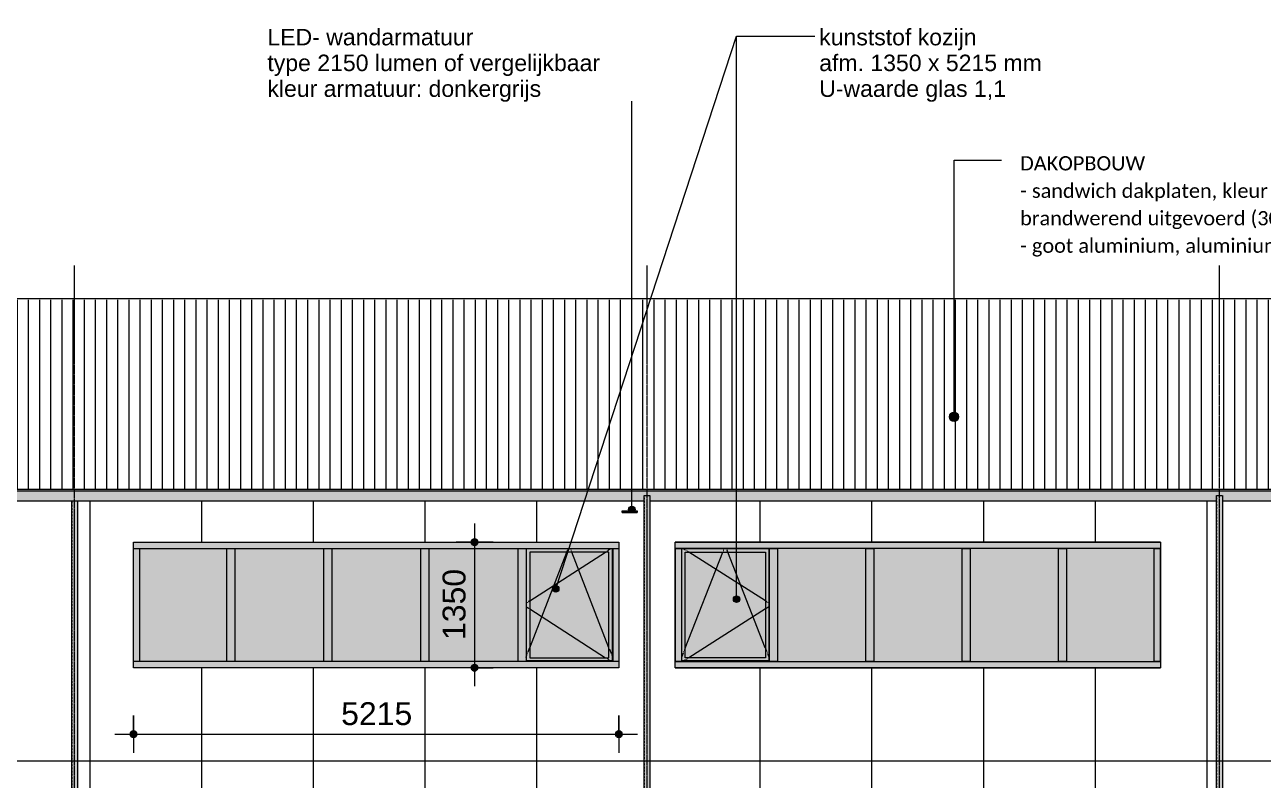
# Model space of a CAD drawing. Header units: millimetres. Extents: x 48682 to 485846, y -7071 to 11912.
# Drawn here: x 184639 to 197945, y 3790 to 11912 of the extents above; entities that cross this region are included whole.
import ezdxf

# ---------------------------------------------------------------- set-up
doc = ezdxf.new("R2010")
doc.units = ezdxf.units.MM
for name, pattern in [('Grid Line', [22.225, 12.7, -3.175, 3.175, -3.175]), ('Hidden', [4, 2, -2]), ('levels', [12, 10, -1, 0, -1])]:
    doc.linetypes.add(name, pattern=pattern)
for name, color, linetype, lineweight in [('A-ANNO-DIMS', 211, 'Continuous', 9), ('A-ANNO-DIMS-100', 211, 'Continuous', 9), ('A-DETL', 90, 'Continuous', 13), ('A-DETL-GENF', 92, 'Continuous', 13), ('A-DOOR', 31, 'Continuous', 18), ('A-DOOR-GLAZ', 31, 'Continuous', 13), ('A-FLOR', 192, 'Continuous', 18), ('A-FLOR-LEVL', 51, 'Continuous', 9), ('A-FLOR-PATT', 8, 'Continuous', 18), ('A-GLAZ', 151, 'Continuous', 18), ('A-GLAZ-CWMG', 51, 'Continuous', 13), ('A-WALL-PATT', 111, 'Continuous', 13), ('E-LITE-EQPM', 33, 'Continuous', 13), ('G-ANNO-TEXT', 231, 'Continuous', 9), ('S-COLS', 52, 'Continuous', 18), ('S-COLS-HDLN', 52, 'Hidden', 9), ('S-GRID', 1, 'Continuous', 9)]:
    doc.layers.add(name, color=color, linetype=linetype, lineweight=lineweight)
doc.styles.add('Arial', font='arial.ttf', dxfattribs={"height": 177.035928})
doc.styles.add('Arial_1', font='arial.ttf', dxfattribs={"height": 245.883234})
doc.styles.add('Calibri', font='calibri.ttf', dxfattribs={"height": 153.100159})
doc.dimstyles.new('2_5mm', dxfattribs={"dimscale": 304.8, "dimtxt": 250, "dimasz": 0.918635, "dimexe": 0.656168, "dimexo": 0.0625, "dimgap": 0.082021, "dimtad": 1, "dimdec": 0, "dimzin": 0, "dimdsep": 46, "dimtxsty": 'Arial_1', "dimblk1": 'DOTSMALL', "dimblk2": 'DOTSMALL', "dimsah": 1, "dimcen": 0.09, "dimdle": 0.656168, "dimazin": 0, "dimtfac": 1, "dimtdec": 4, "dimtix": 1, "dimtmove": 0, "dimatfit": 3, "dimfxl": 0.656168, "dimfxlon": 1, "dimtvp": 1, "dimtolj": 1, "dimtzin": 0, "dimlwd": 13, "dimlwe": 13, "dimarcsym": 2})

# ---------------------------------------------------------------- blocks, each defined once
blk = doc.blocks.new('300_28_ISR_kolom_buis - ø70x3_6 2-V13-linkergebouw zuidoostgevel')
at = {"layer": 'S-COLS-HDLN', "linetype": 'Continuous', "lineweight": 18}
for points in [[(71942, 800), (71977, 800), (71977, 6795), (71942, 6795), (71942, 1312)], [(72012, 800), (72012, 6795), (71977, 6795), (71979, 800), (72011, 800)]]:
    blk.add_hatch(color=256, dxfattribs=at).paths.add_polyline_path(points, flags=0)
at = {"layer": 'A-DETL', "lineweight": 18}
for p, q in [((71942, 6795), (71942, 800)), ((72012, 800), (72012, 6795))]:
    blk.add_line(p, q, dxfattribs=at)
at = {"layer": 'S-COLS', "linetype": 'Hidden', "lineweight": 9}
for p, q in [((71946, 6795), (71946, 800)), ((72009, 6795), (72009, 800))]:
    blk.add_line(p, q, dxfattribs=at)
blk = doc.blocks.new('300_28_ISR_kolom_buis - ø70x3_6 2-8360458-linkergebouw zuidoostgevel')
at = {"layer": 'S-COLS-HDLN', "linetype": 'Continuous', "lineweight": 18}
for points in [[(65792, 800), (65827, 800), (65827, 6850), (65798, 6850), (65797, 6795), (65792, 6795), (65792, 871)], [(65861, 800), (65862, 800), (65862, 6795), (65857, 6795), (65857, 6850), (65827, 6850), (65829, 800), (65861, 800)]]:
    blk.add_hatch(color=256, dxfattribs=at).paths.add_polyline_path(points, flags=0)
at = {"layer": 'A-DETL', "lineweight": 18}
for p, q in [((65792, 6850), (65792, 800)), ((65797, 6850), (65827, 6850)), ((65827, 6850), (65858, 6850)), ((65862, 800), (65862, 6850))]:
    blk.add_line(p, q, dxfattribs=at)
at = {"layer": 'S-COLS', "linetype": 'Hidden', "lineweight": 9}
for p, q in [((65796, 6850), (65796, 800)), ((65859, 6850), (65859, 800))]:
    blk.add_line(p, q, dxfattribs=at)
blk = doc.blocks.new('32_DO_glas - 01-8595788-linkergebouw zuidoostgevel')
at = {"layer": 'A-DOOR-GLAZ'}
blk.add_hatch(color=256, dxfattribs=at).paths.add_polyline_path([(73608, 5067), (73608, 6283), (72677, 6283), (72677, 5067)], flags=0)
blk = doc.blocks.new('Rectangular Mullion - 32_rechts_67x100-8595847-linkergebouw zuidoostgevel')
at = {"layer": 'A-GLAZ-CWMG'}
blk.add_hatch(color=256, dxfattribs=at).paths.add_polyline_path([(76782, 6283), (77825, 6283), (77825, 6350), (76782, 6350), (76782, 6309)], flags=0)
for p, q in [((76782, 6350), (77825, 6350)), ((76782, 6283), (77825, 6283)), ((77825, 6350), (77825, 6283))]:
    blk.add_line(p, q, dxfattribs=at)
blk = doc.blocks.new('Rectangular Mullion - 32_links_67x100-8595771-linkergebouw zuidoostgevel')
at = {"layer": 'A-GLAZ-CWMG'}
blk.add_hatch(color=256, dxfattribs=at).paths.add_polyline_path([(72610, 5000), (73653, 5000), (73653, 5067), (72610, 5067)], flags=0)
for p, q in [((72610, 5000), (72610, 5067)), ((73653, 5067), (72610, 5067)), ((73653, 5000), (72610, 5000))]:
    blk.add_line(p, q, dxfattribs=at)
blk = doc.blocks.new('Rectangular Mullion - 32_rechts_67x100-8469396-linkergebouw zuidoostgevel')
at = {"layer": 'A-GLAZ-CWMG'}
blk.add_hatch(color=256, dxfattribs=at).paths.add_polyline_path([(77758, 5067), (77825, 5067), (77825, 6283), (77758, 6283), (77758, 5133)], flags=0)
for p, q in [((77758, 6283), (77825, 6283)), ((77758, 6283), (77758, 5067)), ((77825, 6283), (77825, 5067)), ((77825, 5067), (77758, 5067))]:
    blk.add_line(p, q, dxfattribs=at)
blk = doc.blocks.new('Rectangular Mullion - 32_links_67x100-8469397-linkergebouw zuidoostgevel')
at = {"layer": 'A-GLAZ-CWMG'}
blk.add_hatch(color=256, dxfattribs=at).paths.add_polyline_path([(72633, 5067), (72677, 5067), (72677, 6283), (72610, 6283), (72610, 5067)], flags=0)
for p, q in [((72610, 6283), (72677, 6283)), ((72610, 5067), (72610, 6283)), ((72677, 5067), (72677, 6283)), ((72677, 5067), (72610, 5067))]:
    blk.add_line(p, q, dxfattribs=at)
blk = doc.blocks.new('32_DO_glas - 01-8595826-linkergebouw zuidoostgevel')
at = {"layer": 'A-DOOR-GLAZ'}
blk.add_hatch(color=256, dxfattribs=at).paths.add_polyline_path([(75694, 5067), (75694, 6283), (74741, 6283), (74741, 5067)], flags=0)
blk = doc.blocks.new('Rectangular Mullion - 32_rechts_67x100-8595800-linkergebouw zuidoostgevel')
at = {"layer": 'A-GLAZ-CWMG'}
blk.add_hatch(color=256, dxfattribs=at).paths.add_polyline_path([(73777, 6283), (74696, 6283), (74696, 6350), (73653, 6350), (73653, 6283), (73698, 6283)], flags=0)
for p, q in [((73653, 6350), (74696, 6350)), ((73653, 6283), (74696, 6283))]:
    blk.add_line(p, q, dxfattribs=at)
blk = doc.blocks.new('Rectangular Mullion - 32_links_67x100-8595803-linkergebouw zuidoostgevel')
at = {"layer": 'A-GLAZ-CWMG'}
blk.add_hatch(color=256, dxfattribs=at).paths.add_polyline_path([(75694, 5000), (75739, 5000), (75739, 5067), (74696, 5067), (74696, 5000), (74741, 5000)], flags=0)
for p, q in [((75739, 5067), (74696, 5067)), ((75739, 5000), (74696, 5000))]:
    blk.add_line(p, q, dxfattribs=at)
blk = doc.blocks.new('Rectangular Mullion - 32_tussen_90x100-8469392-linkergebouw zuidoostgevel')
at = {"layer": 'A-GLAZ-CWMG'}
blk.add_hatch(color=256, dxfattribs=at).paths.add_polyline_path([(74741, 5067), (74741, 6283), (74651, 6283), (74651, 5067)], flags=0)
for p, q in [((74651, 6283), (74741, 6283)), ((74651, 6283), (74651, 5067)), ((74741, 6283), (74741, 5067)), ((74741, 5067), (74651, 5067))]:
    blk.add_line(p, q, dxfattribs=at)
blk = doc.blocks.new('Rectangular Mullion - 32_rechts_67x100-8595773-linkergebouw zuidoostgevel')
at = {"layer": 'A-GLAZ-CWMG'}
blk.add_hatch(color=256, dxfattribs=at).paths.add_polyline_path([(72677, 6283), (73653, 6283), (73653, 6350), (72610, 6350), (72610, 6283)], flags=0)
for p, q in [((72610, 6283), (72610, 6350)), ((72610, 6350), (73653, 6350)), ((72610, 6283), (73653, 6283))]:
    blk.add_line(p, q, dxfattribs=at)
blk = doc.blocks.new('32_DO_glas - 01-8532440-linkergebouw zuidoostgevel')
at = {"layer": 'A-DOOR-GLAZ'}
blk.add_hatch(color=256, dxfattribs=at).paths.add_polyline_path([(70374, 5067), (71277, 5067), (71277, 6283), (70333, 6283), (70333, 5067)], flags=0)
blk = doc.blocks.new('Rectangular Mullion - 32_rechts_67x100-8532552-linkergebouw zuidoostgevel')
at = {"layer": 'A-GLAZ-CWMG'}
blk.add_hatch(color=256, dxfattribs=at).paths.add_polyline_path([(66130, 6283), (67186, 6283), (67186, 6350), (66130, 6350), (66130, 6309)], flags=0)
for p, q in [((66130, 6283), (66130, 6350)), ((67186, 6350), (66130, 6350)), ((67186, 6283), (66130, 6283))]:
    blk.add_line(p, q, dxfattribs=at)
blk = doc.blocks.new('Rectangular Mullion - 32_links_67x100-8532430-linkergebouw zuidoostgevel')
at = {"layer": 'A-GLAZ-CWMG'}
blk.add_hatch(color=256, dxfattribs=at).paths.add_polyline_path([(70288, 5000), (71344, 5000), (71344, 5067), (70288, 5067)], flags=0)
for p, q in [((70288, 5067), (71344, 5067)), ((71344, 5067), (71344, 5000)), ((70288, 5000), (71344, 5000))]:
    blk.add_line(p, q, dxfattribs=at)
blk = doc.blocks.new('Rectangular Mullion - 32_rechts_67x100-8431541-linkergebouw zuidoostgevel')
at = {"layer": 'A-GLAZ-CWMG'}
blk.add_hatch(color=256, dxfattribs=at).paths.add_polyline_path([(66141, 5067), (66197, 5067), (66197, 6283), (66130, 6283), (66130, 5067), (66132, 5067)], flags=0)
for p, q in [((66130, 6283), (66197, 6283)), ((66130, 6283), (66130, 5067)), ((66197, 6283), (66197, 5067)), ((66197, 5067), (66130, 5067))]:
    blk.add_line(p, q, dxfattribs=at)
blk = doc.blocks.new('Rectangular Mullion - 32_links_67x100-8431542-linkergebouw zuidoostgevel')
at = {"layer": 'A-GLAZ-CWMG'}
blk.add_hatch(color=256, dxfattribs=at).paths.add_polyline_path([(71344, 5067), (71344, 6283), (71277, 6283), (71277, 5067), (71322, 5067)], flags=0)
for p, q in [((71277, 6283), (71344, 6283)), ((71277, 5067), (71277, 6283)), ((71344, 5067), (71344, 6283)), ((71344, 5067), (71277, 5067))]:
    blk.add_line(p, q, dxfattribs=at)
blk = doc.blocks.new('Rectangular Mullion - 32_rechts_67x100-8532477-linkergebouw zuidoostgevel')
at = {"layer": 'A-GLAZ-CWMG'}
blk.add_hatch(color=256, dxfattribs=at).paths.add_polyline_path([(70027, 6283), (70288, 6283), (70288, 6350), (69254, 6350), (69254, 6283), (69299, 6283)], flags=0)
for p, q in [((70288, 6350), (69254, 6350)), ((70288, 6283), (69254, 6283))]:
    blk.add_line(p, q, dxfattribs=at)
blk = doc.blocks.new('Rectangular Mullion - 32_links_67x100-8532480-linkergebouw zuidoostgevel')
at = {"layer": 'A-GLAZ-CWMG'}
blk.add_hatch(color=256, dxfattribs=at).paths.add_polyline_path([(69209, 5000), (69254, 5000), (69254, 5067), (68220, 5067), (68220, 5000), (68265, 5000)], flags=0)
for p, q in [((68220, 5067), (69254, 5067)), ((68220, 5000), (69254, 5000))]:
    blk.add_line(p, q, dxfattribs=at)
blk = doc.blocks.new('Rectangular Mullion - 32_tussen_90x100-8431527-linkergebouw zuidoostgevel')
at = {"layer": 'A-GLAZ-CWMG'}
blk.add_hatch(color=256, dxfattribs=at).paths.add_polyline_path([(69299, 5067), (69299, 6283), (69209, 6283), (69209, 5067)], flags=0)
for p, q in [((69209, 6283), (69299, 6283)), ((69209, 6283), (69209, 5067)), ((69299, 6283), (69299, 5067)), ((69299, 5067), (69209, 5067))]:
    blk.add_line(p, q, dxfattribs=at)
blk = doc.blocks.new('Rectangular Mullion - 32_links_67x100-8532553-linkergebouw zuidoostgevel')
at = {"layer": 'A-GLAZ-CWMG'}
blk.add_hatch(color=256, dxfattribs=at).paths.add_polyline_path([(67186, 5000), (68220, 5000), (68220, 5067), (67186, 5067), (67186, 5060)], flags=0)
for p, q in [((67186, 5067), (68220, 5067)), ((67186, 5000), (68220, 5000))]:
    blk.add_line(p, q, dxfattribs=at)
blk = doc.blocks.new('Rectangular Mullion - 32_rechts_67x100-8532432-linkergebouw zuidoostgevel')
at = {"layer": 'A-GLAZ-CWMG'}
blk.add_hatch(color=256, dxfattribs=at).paths.add_polyline_path([(71277, 6283), (71344, 6283), (71344, 6350), (70288, 6350), (70288, 6283), (70374, 6283)], flags=0)
for p, q in [((71344, 6350), (70288, 6350)), ((71344, 6283), (70288, 6283)), ((71344, 6350), (71344, 6283))]:
    blk.add_line(p, q, dxfattribs=at)
blk = doc.blocks.new('31_WI_RT62_BI_raam - BI_draaival_links-V16-linkergebouw zuidoostgevel')
at = {"layer": 'A-GLAZ'}
h = blk.add_hatch(color=256, dxfattribs=at)
h.paths.add_polyline_path([(79204, 5067), (79441, 5067), (79441, 6283), (78497, 6283), (78497, 5067), (79204, 5067)], flags=0)
h.paths.add_polyline_path([(79436, 5072), (78502, 5072), (78502, 6278), (79436, 6278), (79436, 5107)], flags=0)
h = blk.add_hatch(color=256, dxfattribs=at)
h.paths.add_polyline_path([(79236, 5072), (79436, 5072), (79436, 6278), (78502, 6278), (78502, 5072), (79104, 5072)], flags=0)
h.paths.add_polyline_path([(79401, 5107), (78537, 5107), (78537, 6243), (79401, 6243), (79401, 5133)], flags=0)
for p, q in [((78502, 5072), (78502, 6278)), ((79436, 6278), (78502, 6278)), ((79436, 6278), (79436, 5072)), ((79436, 5072), (78502, 5072))]:
    blk.add_line(p, q, dxfattribs=at)
at = {"layer": 'A-GLAZ', "linetype": 'Hidden', "lineweight": 13}
for p, q in [((78513, 6283), (78576, 6243)), ((78958, 6283), (78942, 6243)), ((78996, 6243), (78980, 6283)), ((79401, 5718), (79441, 5693)), ((79441, 5657), (79401, 5632)), ((78537, 5212), (78497, 5110)), ((79441, 5110), (79401, 5212)), ((78576, 5107), (78513, 5067))]:
    blk.add_line(p, q, dxfattribs=at)
blk = doc.blocks.new('Rectangular Mullion - 32_rechts_67x100-8532554-linkergebouw zuidoostgevel')
at = {"layer": 'A-GLAZ-CWMG'}
blk.add_hatch(color=256, dxfattribs=at).paths.add_polyline_path([(92227, 6283), (92820, 6283), (92820, 6350), (91786, 6350), (91786, 6283), (92066, 6283)], flags=0)
for p, q in [((92820, 6350), (91786, 6350)), ((92820, 6283), (91786, 6283))]:
    blk.add_line(p, q, dxfattribs=at)
blk = doc.blocks.new('Rectangular Mullion - 32_links_67x100-8532555-linkergebouw zuidoostgevel')
at = {"layer": 'A-GLAZ-CWMG'}
blk.add_hatch(color=256, dxfattribs=at).paths.add_polyline_path([(91272, 5000), (91786, 5000), (91786, 5067), (90730, 5067), (90730, 5000), (91008, 5000)], flags=0)
for p, q in [((90730, 5000), (90730, 5067)), ((90730, 5067), (91786, 5067)), ((90730, 5000), (91786, 5000))]:
    blk.add_line(p, q, dxfattribs=at)
blk = doc.blocks.new('32_DO_glas - 01-8532562-linkergebouw zuidoostgevel')
at = {"layer": 'A-DOOR-GLAZ'}
blk.add_hatch(color=256, dxfattribs=at).paths.add_polyline_path([(91831, 5067), (92775, 5067), (92775, 6283), (91831, 6283), (91831, 5133)], flags=0)
blk = doc.blocks.new('31_WI_RT62_BI_raam - BI_draaival_links-8595850-linkergebouw zuidoostgevel')
at = {"layer": 'A-GLAZ'}
h = blk.add_hatch(color=256, dxfattribs=at)
h.paths.add_polyline_path([(89127, 5067), (90058, 5067), (90058, 6283), (89127, 6283), (89127, 5072)], flags=0)
h.paths.add_polyline_path([(89284, 5072), (89132, 5072), (89132, 6278), (90053, 6278), (90053, 5072), (89288, 5072)], flags=0)
h = blk.add_hatch(color=256, dxfattribs=at)
h.paths.add_polyline_path([(89421, 5072), (90053, 5072), (90053, 6278), (89132, 6278), (89132, 5072), (89288, 5072)], flags=0)
h.paths.add_polyline_path([(90018, 5107), (89167, 5107), (89167, 6243), (90018, 6243), (90018, 5133)], flags=0)
for p, q in [((89132, 5072), (89132, 6278)), ((90053, 6278), (89132, 6278)), ((90053, 6278), (90053, 5072)), ((90053, 5072), (89132, 5072))]:
    blk.add_line(p, q, dxfattribs=at)
at = {"layer": 'A-GLAZ', "linetype": 'Hidden', "lineweight": 13}
for p, q in [((89566, 6243), (89582, 6283)), ((89604, 6283), (89619, 6243)), ((90043, 6283), (89981, 6243)), ((89167, 5719), (89127, 5693)), ((89127, 5657), (89167, 5631)), ((89127, 5111), (89167, 5214)), ((90018, 5214), (90058, 5111)), ((89981, 5107), (90043, 5067))]:
    blk.add_line(p, q, dxfattribs=at)
blk = doc.blocks.new('Rectangular Mullion - 32_rechts_67x100-8595848-linkergebouw zuidoostgevel')
at = {"layer": 'A-GLAZ-CWMG'}
blk.add_hatch(color=256, dxfattribs=at).paths.add_polyline_path([(88084, 6283), (89082, 6283), (89082, 6350), (88039, 6350), (88039, 6283)], flags=0)
for p, q in [((88039, 6350), (89082, 6350)), ((88039, 6283), (89082, 6283))]:
    blk.add_line(p, q, dxfattribs=at)
blk = doc.blocks.new('Rectangular Mullion - 32_links_67x100-8595849-linkergebouw zuidoostgevel')
at = {"layer": 'A-GLAZ-CWMG'}
blk.add_hatch(color=256, dxfattribs=at).paths.add_polyline_path([(90082, 5000), (90125, 5000), (90125, 5067), (89082, 5067), (89082, 5000), (89950, 5000)], flags=0)
for p, q in [((90125, 5067), (89082, 5067)), ((90125, 5067), (90125, 5000)), ((90125, 5000), (89082, 5000))]:
    blk.add_line(p, q, dxfattribs=at)
blk = doc.blocks.new('Rectangular Mullion - 32_tussen_90x100-8501012-linkergebouw zuidoostgevel')
at = {"layer": 'A-GLAZ-CWMG'}
blk.add_hatch(color=256, dxfattribs=at).paths.add_polyline_path([(101325, 5067), (101363, 5067), (101363, 6283), (101273, 6283), (101273, 5067)], flags=0)
for p, q in [((101273, 6283), (101363, 6283)), ((101273, 6283), (101273, 5067)), ((101363, 6283), (101363, 5067)), ((101363, 5067), (101273, 5067))]:
    blk.add_line(p, q, dxfattribs=at)
blk = doc.blocks.new('200_VAE_63_spotlamp - rond-8711555-linkergebouw zuidoostgevel')
at = {"layer": 'E-LITE-EQPM'}
blk.add_hatch(color=256, dxfattribs=at).paths.add_polyline_path([(65720, 6667), (65720, 6687), (65560, 6687), (65560, 6667), (65612, 6667)], flags=0)
for p, q in [((65560, 6687), (65720, 6687)), ((65560, 6667), (65560, 6687)), ((65560, 6667), (65720, 6667)), ((65720, 6687), (65720, 6667))]:
    blk.add_line(p, q, dxfattribs=at)
blk = doc.blocks.new('DIMBLOCK17-linkergebouw zuidoostgevel')
at = {"layer": 'A-ANNO-DIMS-100', "lineweight": 25}
h = blk.add_hatch(color=256, dxfattribs=at)
edge = h.paths.add_edge_path(flags=0)
edge.add_arc((185808, 4285), 35, 0, 360)
h = blk.add_hatch(color=256, dxfattribs=at)
edge = h.paths.add_edge_path(flags=0)
edge.add_arc((191022, 4285), 35, 0, 360)
at = {"layer": 'A-ANNO-DIMS-100', "lineweight": 13}
for p, q in [((185808, 4485), (185808, 4085)), ((185808, 4285), (185808, 4485)), ((191022, 4485), (191022, 4085)), ((191022, 4285), (191022, 4485)), ((185608, 4285), (191222, 4285))]:
    blk.add_line(p, q, dxfattribs=at)
at = {"layer": 'A-ANNO-DIMS-100', "lineweight": 25}
for centre in [(185808, 4285), (191022, 4285)]:
    blk.add_circle(centre, 35, dxfattribs=at)
at = {"layer": 'A-ANNO-DIMS-100', "color": 0, "lineweight": 13, "insert": (188038, 4629), "char_height": 245.9, "width": 904.62, "attachment_point": 1, "line_spacing_factor": 0.938532, "style": 'Arial_1'}
blk.add_mtext('5215', dxfattribs=at)
blk = doc.blocks.new('_DotSmall')
at = {"color": 0, "linetype": 'ByBlock', "const_width": 0.5}
blk.add_lwpolyline([(-0.0625, 0, 1), (0.0625, 0, 1)], format="xyb", close=True, dxfattribs=at)
blk = doc.blocks.new('DIMBLOCK18-linkergebouw zuidoostgevel')
at = {"layer": 'A-ANNO-DIMS-100', "lineweight": 25}
h = blk.add_hatch(color=256, dxfattribs=at)
edge = h.paths.add_edge_path(flags=0)
edge.add_arc((189472, 6350), 35, 0, 360)
h = blk.add_hatch(color=256, dxfattribs=at)
edge = h.paths.add_edge_path(flags=0)
edge.add_arc((189472, 5000), 35, 0, 360)
at = {"layer": 'A-ANNO-DIMS-100', "lineweight": 13}
for p, q in [((189472, 6550), (189472, 4800)), ((189672, 6350), (189272, 6350)), ((189472, 6350), (189672, 6350)), ((189672, 5000), (189272, 5000)), ((189472, 5000), (189672, 5000))]:
    blk.add_line(p, q, dxfattribs=at)
at = {"layer": 'A-ANNO-DIMS-100', "lineweight": 25}
for centre in [(189472, 6350), (189472, 5000)]:
    blk.add_circle(centre, 35, dxfattribs=at)
at = {"layer": 'A-ANNO-DIMS-100', "color": 0, "lineweight": 13, "insert": (189128, 5298), "char_height": 245.9, "width": 904.62, "attachment_point": 1, "rotation": 90, "line_spacing_factor": 0.938532, "style": 'Arial_1'}
blk.add_mtext('1350', dxfattribs=at)

msp = doc.modelspace()

# ---------------------------------------------------------------- hatches: boundary and pattern name
at = {"layer": 'A-DETL-GENF'}
for points in [[(190253.1, 5107), (190915.2, 5107), (190915.2, 6243), (190064.7, 6243), (190064.7, 5107), (190253, 5107)], [(192598.4, 5107), (192598.4, 6243), (191734.1, 6243), (191734.1, 5107), (192598.4, 5107)]]:
    msp.add_hatch(color=9, dxfattribs=at).paths.add_polyline_path(points, flags=0)
at = {"layer": 'A-FLOR'}
h = msp.add_hatch(color=256, dxfattribs=at)
h.paths.add_polyline_path([(162884.7, 6795), (171589.7, 6795), (171589.7, 6850), (171659.7, 6850), (171659.7, 6795), (178995.1, 6795), (178995.1, 6850), (179054.2, 6850), (179054.2, 6795), (191295.1, 6795), (191295.1, 6850), (191354.2, 6850), (191354.2, 6795), (197445.1, 6795), (197445.1, 6850), (197504.2, 6850), (197504.2, 6795), (203595.1, 6795), (203595.1, 6850), (203654.2, 6850), (203654.2, 6795), (209745.1, 6795), (209745.1, 6850), (209804.2, 6850), (209804.2, 6795), (215895.1, 6795), (215895.1, 6850), (215954.2, 6850), (215954.2, 6795), (222045.1, 6795), (222045.1, 6850), (222104.2, 6850), (222104.2, 6795), (228180.1, 6795), (228180.1, 6850), (228239.2, 6850), (228239.2, 6795), (228749.7, 6795), (228749.7, 6915), (162884.7, 6915), (162884.7, 6800)], flags=0)
h.paths.add_polyline_path([(169604.5, 6800.1), (166150.7, 6800.1), (166150.7, 6900), (171551.7, 6900), (171551.7, 6800.1), (170873.3, 6800.1)], flags=0)
at = {"layer": 'A-FLOR-PATT', "lineweight": 9}
h = msp.add_hatch(dxfattribs=at)
h.set_pattern_fill('FP_9', color=256, style=0, pattern_type=2)
h.set_pattern_definition([(90, (0, -8882.83), (-120, 7e-15), [])])
h.paths.add_polyline_path([(197856.2, 6915), (228749.7, 6915), (228749.7, 8954.5), (162884.7, 8954.5), (162884.7, 6915), (197327.1, 6915)], flags=0)
at = {"layer": 'A-WALL-PATT', "lineweight": 9}
h = msp.add_hatch(dxfattribs=at)
h.set_pattern_fill('FP_2', color=256, style=0, pattern_type=2)
h.set_pattern_definition([(90, (53340.5, 0), (-1200, 7e-14), [])])
h.paths.add_polyline_path([(166587.7, -10), (167721.7, -10), (167721.7, 0), (166587.7, 0)], flags=0)
h.paths.add_polyline_path([(170741, -10), (171324.7, -10), (171324.7, 0), (170721.7, 0), (170721.7, -10)], flags=0)
h.paths.add_polyline_path([(177554.7, 0), (177767.5, 0), (177767.5, 3030), (178751.7, 3030), (178751.7, 800), (178989.7, 800), (178989.7, 6795), (171659.7, 6795), (171659.7, 800), (173539.7, 800), (173539.7, 3600), (177539.7, 3600), (177539.7, 0)], flags=0)
h.paths.add_polyline_path([(214522.1, 5), (214637.2, 5), (214637.2, 3030), (215621.6, 3030), (215621.6, 800), (215889.7, 800), (215889.7, 6795), (209809.7, 6795), (209809.7, 800), (210430, 800), (210430, 3600), (214430, 3600), (214430.3, 5), (214445, 5)], flags=0)
h.paths.add_polyline_path([(217419.4, 5), (217419.4, 3600), (221419.4, 3600), (221419.4, 800), (222039.7, 800), (222039.7, 6795), (215959.7, 6795), (215959.7, 800), (216227.1, 800), (216227.1, 3030), (217211.3, 3030), (217211.3, 5), (217419, 5)], flags=0)
h.paths.add_polyline_path([(223554.4, 5), (223554.4, 3600), (227554.4, 3600), (227554.4, 800), (228174.7, 800), (228174.7, 6795), (222109.7, 6794.6), (222109.7, 800), (222377.1, 800), (222377.1, 3030), (223361.3, 3030), (223361.3, 5), (223554, 5)], flags=0)
h.paths.add_polyline_path([(204998.7, 5), (205119.4, 5), (205119.4, 3600), (209119.4, 3600), (209119.4, 800), (209739.7, 800), (209739.7, 6795), (203659.7, 6795), (203659.7, 800), (203927.1, 800), (203927.1, 3030), (204911.3, 3030), (204911.3, 5)], flags=0)
h.paths.add_polyline_path([(192611.3, 5), (192819.2, 5), (192819.2, 3600), (196819.2, 3600), (196819.2, 800), (197439.7, 800), (197439.7, 6795), (191359.7, 6795), (191359.7, 800), (191627.1, 800), (191627.1, 3030), (192611.3, 3030), (192611.3, 135.7)], flags=0)
h.paths.add_polyline_path([(190031.8, 5), (190031.8, 3030), (191016.1, 3030), (191016.1, 800), (191289.7, 800), (191289.7, 6795), (185209.7, 6795), (185209.7, 800), (185830, 800), (185830, 3600), (189830, 3600), (189830.3, 5), (189920, 5)], flags=0)
h.paths.add_polyline_path([(202145, 5), (202339.2, 5), (202339.2, 3030), (203323.2, 3030), (203323.2, 800), (203589.7, 800), (203589.7, 6795), (197509.7, 6795), (197509.7, 800), (198130, 800), (198130, 3600), (202130, 3600), (202130.3, 5)], flags=0)
h.paths.add_polyline_path([(180519.4, 5), (180519.4, 3600), (184519.4, 3600), (184519.4, 800), (185139.7, 800), (185139.7, 6795), (179059.7, 6795), (179059.7, 800), (179329.6, 800), (179329.6, 3030), (180313.9, 3030), (180313.9, 5), (180519, 5)], flags=0)
h.paths.add_polyline_path([(171589.7, 800), (171589.7, 6795), (166587.7, 6795), (166587.7, 800), (167721.7, 800), (167721.7, 3600), (170721.7, 3600), (170721.7, 800), (171534.6, 800)], flags=0)
h.paths.add_polyline_path([(228278, 800), (228314.7, 800), (228314.7, 6795), (228244.7, 6795), (228244.7, 800)], flags=0)
h.paths.add_polyline_path([(177883.5, 5000), (173539.7, 5000), (173539.7, 6350), (178759.7, 6350), (178759.7, 5000), (178015.8, 5000)], flags=0)
h.paths.add_polyline_path([(191771.8, 5000), (191627.1, 5000), (191627.1, 6350), (196841.7, 6350), (196841.7, 5000), (192036.3, 5000)], flags=0)
h.paths.add_polyline_path([(215580.2, 5000), (210407.7, 5000), (210407.7, 6350), (215622.2, 6350), (215622.2, 5000)], flags=0)
h.paths.add_polyline_path([(190978.2, 5000), (185807.7, 5000), (185807.7, 6350), (191022.2, 6350), (191022.2, 5000)], flags=0)
h.paths.add_polyline_path([(209141.7, 5000), (203927.1, 5000), (203927.1, 6350), (209141.7, 6350), (209141.7, 5427)], flags=0)
h.paths.add_polyline_path([(198107.7, 5000), (198107.7, 6350), (203322.2, 6350), (203322.2, 5000), (198385.2, 5000)], flags=0)
h.paths.add_polyline_path([(217874.7, 5000), (216227.1, 5000), (216227.1, 6350), (221441.7, 6350), (221441.7, 5000), (220275.2, 5000)], flags=0)
h.paths.add_polyline_path([(179603, 5000), (179327.1, 5000), (179327.1, 6350), (184541.7, 6350), (184541.7, 5000), (179867.6, 5000)], flags=0)
h.paths.add_polyline_path([(222377.1, 5000), (222377.1, 6350), (227591.7, 6350), (227591.7, 5000), (222458.2, 5000)], flags=0)
h.paths.add_polyline_path([(170718.7, 5000), (167721.7, 5000), (167721.7, 6350), (170718.7, 6350), (170718.7, 5059.5)], flags=0)
h.paths.add_polyline_path([(228082.1, 6667.2), (227942.3, 6667.2), (227942.3, 6687.2), (228102.3, 6687.2), (228102.3, 6667.2), (228087.3, 6667.2)], flags=0)
h.paths.add_polyline_path([(215657.3, 6667.2), (215657.3, 6687.2), (215817.3, 6687.2), (215817.3, 6667.2), (215672.3, 6667.2)], flags=0)
h.paths.add_polyline_path([(203411.5, 6667.2), (203357.3, 6667.2), (203357.3, 6687.2), (203517.3, 6687.2), (203517.3, 6667.2), (203502.3, 6667.2)], flags=0)
h.paths.add_polyline_path([(191202.3, 6667.2), (191057.3, 6667.2), (191057.3, 6687.2), (191217.3, 6687.2), (191217.3, 6667.2)], flags=0)
h.paths.add_polyline_path([(178757.3, 6667.2), (178757.3, 6687.2), (178917.3, 6687.2), (178917.3, 6667.2), (178772.3, 6667.2)], flags=0)
at = {"layer": 'G-ANNO-TEXT'}
h = msp.add_hatch(color=250, dxfattribs=at)
edge = h.paths.add_edge_path(flags=0)
edge.add_arc((194622.5, 7697.5), 50, 0, 360)
h = msp.add_hatch(color=250, dxfattribs=at)
edge = h.paths.add_edge_path(flags=0)
edge.add_arc((191161.1, 6701.8), 35, 0, 360)
h = msp.add_hatch(color=250, dxfattribs=at)
edge = h.paths.add_edge_path(flags=0)
edge.add_arc((190343.1, 5847.8), 35, 0, 360)
h = msp.add_hatch(color=250, dxfattribs=at)
edge = h.paths.add_edge_path(flags=0)
edge.add_arc((192287.1, 5737.4), 35, 0, 360)

# ---------------------------------------------------------------- linework, layer by layer
at = {"layer": 'A-DETL', "lineweight": 18}
for p, q in [((179054.2, 6795), (191295.1, 6795)), ((191354.2, 6795), (197445.1, 6795)), ((197504.2, 6795), (203595.1, 6795)), ((185807.7, 5000), (185807.7, 6350)), ((185807.7, 6350), (191022.2, 6350)), ((191022.2, 6350), (191022.2, 5000)), ((191627.1, 5000), (191627.1, 6350)), ((191627.1, 6350), (196841.7, 6350)), ((196841.7, 6350), (196841.7, 5000)), ((191022.2, 5000), (185807.7, 5000)), ((196841.7, 5000), (191627.1, 5000))]:
    msp.add_line(p, q, dxfattribs=at)
at = {"layer": 'A-DETL'}
for p, q in [((190915.2, 6243), (190064.7, 6243)), ((190064.7, 6243), (190064.7, 5107)), ((190915.2, 5107), (190915.2, 6243)), ((191734.1, 6243), (192598.4, 6243)), ((191734.1, 5107), (191734.1, 6243)), ((192598.4, 6243), (192598.4, 5107)), ((190064.7, 5107), (190915.2, 5107)), ((192598.4, 5107), (191734.1, 5107))]:
    msp.add_line(p, q, dxfattribs=at)
at = {"layer": 'A-DETL', "lineweight": 9}
for p, q in [((190064.7, 5718.8), (190877.8, 6243)), ((190064.7, 5215.2), (190463.6, 6243)), ((190915.2, 5215.2), (190516.3, 6243)), ((191734.1, 5210.8), (192139.6, 6243)), ((192598.4, 5718.8), (191773.5, 6243)), ((192592, 5215.2), (192193, 6243)), ((190064.7, 5631.2), (190877.8, 5107)), ((192598.4, 5631.2), (191773.1, 5107.2))]:
    msp.add_line(p, q, dxfattribs=at)
at = {"layer": 'A-FLOR'}
msp.add_line((228749.7, 6915), (162884.7, 6915), dxfattribs=at)
at = {"layer": 'A-FLOR-LEVL', "linetype": 'levels'}
for p, q in [((162337.6, 8970), (231073.3, 8970)), ((162337.6, 6900), (231073.3, 6900)), ((162337.6, 4000), (230952.8, 4000))]:
    msp.add_line(p, q, dxfattribs=at)
at = {"layer": 'G-ANNO-TEXT', "color": 250}
for p, q in [((190343.1, 5847.8), (192287.1, 11789.4)), ((192287.1, 11789.4), (193174.3, 11789.4)), ((192287.1, 11789.4), (193174.3, 11789.4)), ((192287.1, 5737.4), (192287.1, 11789.4)), ((190789.7, 11239.8), (190161.5, 11239.8)), ((191161.1, 11239.8), (190789.7, 11239.8)), ((191161.1, 6701.8), (191161.1, 11239.8)), ((194622.5, 10456.3), (195133.1, 10456.3)), ((194622.5, 7697.5), (194622.5, 10456.3))]:
    msp.add_line(p, q, dxfattribs=at)
for centre, radius in [((194622.5, 7697.5), 50), ((191161.1, 6701.8), 35), ((190343.1, 5847.8), 35), ((192287.1, 5737.4), 35)]:
    msp.add_circle(centre, radius, dxfattribs=at)
at = {"layer": 'S-GRID', "lineweight": 18}
for p, q in [((185174.7, 8924.7), (185174.7, 9324.7)), ((191324.7, 8924.7), (191324.7, 9324.7)), ((197474.7, 8924.7), (197474.7, 9324.7))]:
    msp.add_line(p, q, dxfattribs=at)
at = {"layer": 'S-GRID', "linetype": 'Grid Line', "lineweight": 18}
for p, q in [((185174.7, -1444.1), (185174.7, 8924.7)), ((191324.7, -1444.1), (191324.7, 8924.7)), ((197474.7, -1444.1), (197474.7, 8924.7))]:
    msp.add_line(p, q, dxfattribs=at)

# ---------------------------------------------------------------- block references
at = {"layer": 'A-DOOR'}
for name, p in [('32_DO_glas - 01-8595788-linkergebouw zuidoostgevel', (113197.2, 0)), ('32_DO_glas - 01-8595826-linkergebouw zuidoostgevel', (112154.2, 0)), ('32_DO_glas - 01-8595826-linkergebouw zuidoostgevel', (113197.2, 0)), ('32_DO_glas - 01-8595826-linkergebouw zuidoostgevel', (114240.2, 0)), ('32_DO_glas - 01-8532562-linkergebouw zuidoostgevel', (100897.2, 0)), ('32_DO_glas - 01-8532440-linkergebouw zuidoostgevel', (123429.2, 0)), ('32_DO_glas - 01-8532440-linkergebouw zuidoostgevel', (124463.2, 0)), ('32_DO_glas - 01-8532440-linkergebouw zuidoostgevel', (125497.2, 0))]:
    msp.add_blockref(name, p, dxfattribs=at)
at = {"layer": 'A-GLAZ'}
for name, p in [('31_WI_RT62_BI_raam - BI_draaival_links-8595850-linkergebouw zuidoostgevel', (100897.2, 0)), ('31_WI_RT62_BI_raam - BI_draaival_links-V16-linkergebouw zuidoostgevel', (113197.2, 0))]:
    msp.add_blockref(name, p, dxfattribs=at)
at = {"layer": 'A-GLAZ-CWMG'}
for name, p in [('Rectangular Mullion - 32_rechts_67x100-8595773-linkergebouw zuidoostgevel', (113197.2, 0)), ('Rectangular Mullion - 32_links_67x100-8469397-linkergebouw zuidoostgevel', (113197.2, 0)), ('Rectangular Mullion - 32_tussen_90x100-8469392-linkergebouw zuidoostgevel', (112154.2, 0)), ('Rectangular Mullion - 32_rechts_67x100-8595800-linkergebouw zuidoostgevel', (113197.2, 0)), ('Rectangular Mullion - 32_tussen_90x100-8469392-linkergebouw zuidoostgevel', (113197.2, 0)), ('Rectangular Mullion - 32_rechts_67x100-8595800-linkergebouw zuidoostgevel', (114240.2, 0)), ('Rectangular Mullion - 32_tussen_90x100-8469392-linkergebouw zuidoostgevel', (114240.2, 0)), ('Rectangular Mullion - 32_rechts_67x100-8595848-linkergebouw zuidoostgevel', (100897.2, 0)), ('Rectangular Mullion - 32_tussen_90x100-8501012-linkergebouw zuidoostgevel', (88661.9, 0)), ('Rectangular Mullion - 32_rechts_67x100-8595847-linkergebouw zuidoostgevel', (113197.2, 0)), ('Rectangular Mullion - 32_rechts_67x100-8469396-linkergebouw zuidoostgevel', (113197.2, 0)), ('Rectangular Mullion - 32_rechts_67x100-8532552-linkergebouw zuidoostgevel', (125497.2, 0)), ('Rectangular Mullion - 32_rechts_67x100-8431541-linkergebouw zuidoostgevel', (125497.2, 0)), ('Rectangular Mullion - 32_tussen_90x100-8431527-linkergebouw zuidoostgevel', (123428.9, 0)), ('Rectangular Mullion - 32_rechts_67x100-8532554-linkergebouw zuidoostgevel', (100897.2, 0)), ('Rectangular Mullion - 32_tussen_90x100-8431527-linkergebouw zuidoostgevel', (124463.2, 0)), ('Rectangular Mullion - 32_rechts_67x100-8532477-linkergebouw zuidoostgevel', (124463.2, 0)), ('Rectangular Mullion - 32_tussen_90x100-8431527-linkergebouw zuidoostgevel', (125497.2, 0)), ('Rectangular Mullion - 32_rechts_67x100-8532477-linkergebouw zuidoostgevel', (125497.2, 0)), ('Rectangular Mullion - 32_tussen_90x100-8431527-linkergebouw zuidoostgevel', (126531.2, 0)), ('Rectangular Mullion - 32_rechts_67x100-8532432-linkergebouw zuidoostgevel', (125497.2, 0)), ('Rectangular Mullion - 32_links_67x100-8431542-linkergebouw zuidoostgevel', (125497.2, 0)), ('Rectangular Mullion - 32_links_67x100-8595771-linkergebouw zuidoostgevel', (113197.2, 0)), ('Rectangular Mullion - 32_links_67x100-8595803-linkergebouw zuidoostgevel', (112154.2, 0)), ('Rectangular Mullion - 32_links_67x100-8595803-linkergebouw zuidoostgevel', (113197.2, 0)), ('Rectangular Mullion - 32_links_67x100-8595803-linkergebouw zuidoostgevel', (114240.2, 0)), ('Rectangular Mullion - 32_links_67x100-8595849-linkergebouw zuidoostgevel', (100897.2, 0)), ('Rectangular Mullion - 32_links_67x100-8532555-linkergebouw zuidoostgevel', (100897.2, 0)), ('Rectangular Mullion - 32_links_67x100-8532553-linkergebouw zuidoostgevel', (125497.2, 0)), ('Rectangular Mullion - 32_links_67x100-8532480-linkergebouw zuidoostgevel', (125497.2, 0)), ('Rectangular Mullion - 32_links_67x100-8532480-linkergebouw zuidoostgevel', (126531.2, 0)), ('Rectangular Mullion - 32_links_67x100-8532430-linkergebouw zuidoostgevel', (125497.2, 0))]:
    msp.add_blockref(name, p, dxfattribs=at)
at = {"layer": 'E-LITE-EQPM'}
msp.add_blockref('200_VAE_63_spotlamp - rond-8711555-linkergebouw zuidoostgevel', (125497.2, 0), dxfattribs=at)
at = {"layer": 'S-COLS'}
for name, p in [('300_28_ISR_kolom_buis - ø70x3_6 2-V13-linkergebouw zuidoostgevel', (113197.2, 0)), ('300_28_ISR_kolom_buis - ø70x3_6 2-8360458-linkergebouw zuidoostgevel', (125497.2, 0)), ('300_28_ISR_kolom_buis - ø70x3_6 2-8360458-linkergebouw zuidoostgevel', (131647.2, 0))]:
    msp.add_blockref(name, p, dxfattribs=at)

# ---------------------------------------------------------------- texts
at = {"layer": 'G-ANNO-TEXT', "color": 7, "insert": (195333.1, 10499.3), "char_height": 153.1, "width": 8216.317, "attachment_point": 1, "line_spacing_factor": 1.156427, "style": 'Calibri'}
msp.add_mtext('DAKOPBOUW\\P- sandwich dakplaten, kleur lichtgrijs RAL 7035 Rc- waarde 6,3 m2K/W\\Pbrandwerend uitgevoerd (30 minuten)\\P- goot aluminium, aluminiumkleurig\\P\\P\\P\\P', dxfattribs=at)

# ---------------------------------------------------------------- dimensions: what is measured, and where the dimension line sits
at = {"layer": 'A-ANNO-DIMS', "lineweight": 13}
dim = msp.add_linear_dim(base=(189472.5, 5000), p1=(189672.5, 6350), p2=(189672.5, 5000), angle=90, dimstyle='2_5mm', override={"dimpost": '<>', "dimfxl": 1350}, dxfattribs=at)
dim.commit()
dim.dimension.update_dxf_attribs({"geometry": 'DIMBLOCK18-linkergebouw zuidoostgevel', "text_midpoint": (189321.8, 5675)})
dim = msp.add_linear_dim(base=(191022.2489, 4285.2593), p1=(185807.6537, 4485.2593), p2=(191022.2489, 4485.2593), dimstyle='2_5mm', override={"dimpost": '<>', "dimfxl": 5214.595176}, dxfattribs=at)
dim.commit()
dim.dimension.update_dxf_attribs({"geometry": 'DIMBLOCK17-linkergebouw zuidoostgevel', "text_midpoint": (188414.9513, 4435.8006)})

# ---------------------------------------------------------------- next in the draw order: texts
at = {"layer": 'G-ANNO-TEXT', "color": 7, "char_height": 177.036, "attachment_point": 1, "line_spacing_factor": 0.938532, "style": 'Arial', "bg_fill": 3, "box_fill_scale": 1.25, "bg_fill_color": 0, "bg_fill_transparency": 0}
for s, insert, width in [('LED- wandarmatuur\\Ptype 2150 lumen of vergelijkbaar\\Pkleur armatuur: donkergrijs', (187245.6, 11868.2), 4252.873), ('kunststof kozijn\\Pafm. 1350 x 5215 mm\\PU-waarde glas 1,1\\P', (193174.3, 11868.2), 2848.928)]:
    msp.add_mtext(s, dxfattribs=dict(at, insert=insert, width=width))

doc.saveas('drawing.dxf')
